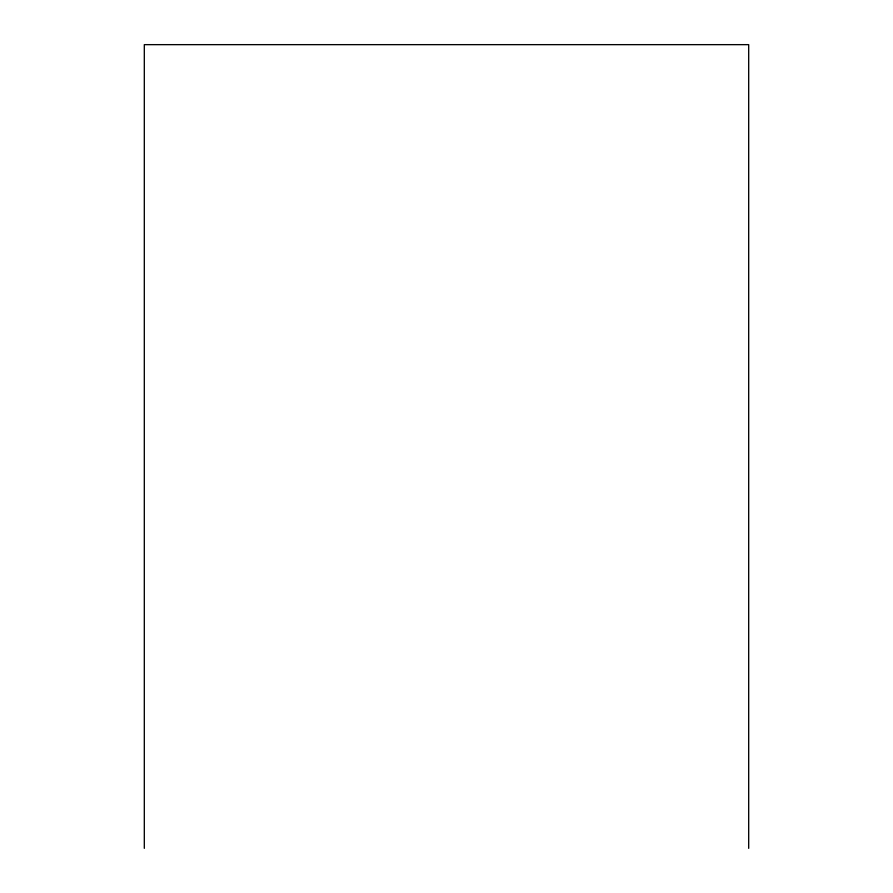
<?xml version="1.0" encoding="UTF-8"?>
<svg xmlns="http://www.w3.org/2000/svg" width="893" height="893" viewBox="0 0 893 893"><rect width="100%" height="100%" fill="white"/><g stroke="black" fill="none" stroke-linecap="round" stroke-linejoin="round"><path stroke-width="1.34" d="M748.691 848.35L748.691 44.65L144.309 44.65L144.309 848.35"/></g></svg>
